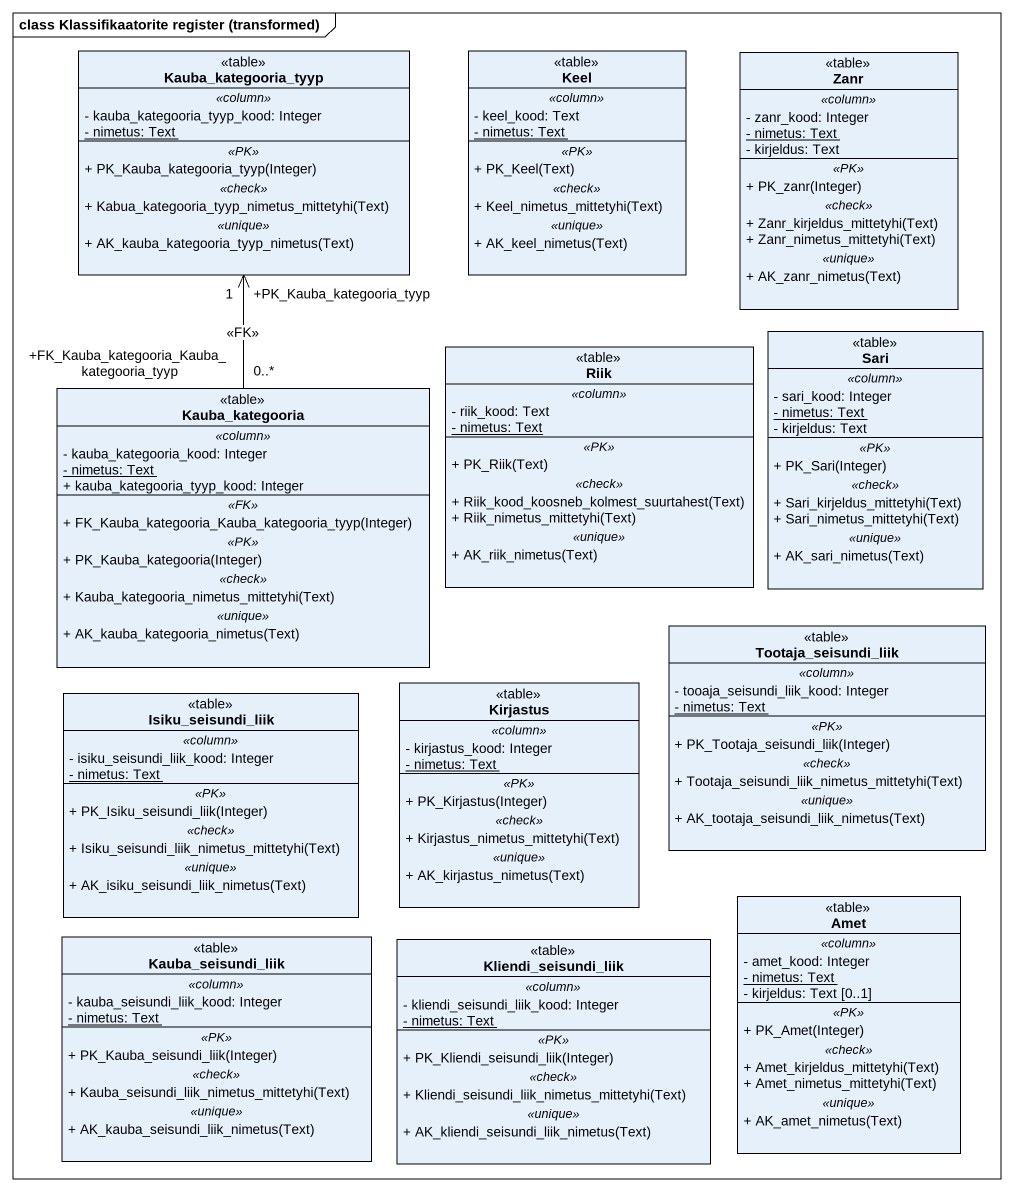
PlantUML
@startuml
mainframe class Klassifikaatorite register (transformed)
hide circle
hide empty members
skinparam classAttributeIconSize 0
class Kauba_kategooria_tyyp <<table>> {
  .. <<column>> ..
  - kauba_kategooria_tyyp_kood: Integer
  {static} - nimetus: Text
  .. <<PK>> ..
  + PK_Kauba_kategooria_tyyp(Integer)
  .. <<check>> ..
  + Kabua_kategooria_tyyp_nimetus_mittetyhi(Text)
  .. <<unique>> ..
  + AK_kauba_kategooria_tyyp_nimetus(Text)
}
class Keel <<table>> {
  .. <<column>> ..
  - keel_kood: Text
  {static} - nimetus: Text
  .. <<PK>> ..
  + PK_Keel(Text)
  .. <<check>> ..
  + Keel_nimetus_mittetyhi(Text)
  .. <<unique>> ..
  + AK_keel_nimetus(Text)
}
class Zanr <<table>> {
  .. <<column>> ..
  - zanr_kood: Integer
  {static} - nimetus: Text
  - kirjeldus: Text
  .. <<PK>> ..
  + PK_zanr(Integer)
  .. <<check>> ..
  + Zanr_kirjeldus_mittetyhi(Text)
  + Zanr_nimetus_mittetyhi(Text)
  .. <<unique>> ..
  + AK_zanr_nimetus(Text)
}
class Sari <<table>> {
  .. <<column>> ..
  - sari_kood: Integer
  {static} - nimetus: Text
  - kirjeldus: Text
  .. <<PK>> ..
  + PK_Sari(Integer)
  .. <<check>> ..
  + Sari_kirjeldus_mittetyhi(Text)
  + Sari_nimetus_mittetyhi(Text)
  .. <<unique>> ..
  + AK_sari_nimetus(Text)
}
class Kauba_kategooria <<table>> {
  .. <<column>> ..
  - kauba_kategooria_kood: Integer
  {static} - nimetus: Text
  + kauba_kategooria_tyyp_kood: Integer
  .. <<FK>> ..
  + FK_Kauba_kategooria_Kauba_kategooria_tyyp(Integer)
  .. <<PK>> ..
  + PK_Kauba_kategooria(Integer)
  .. <<check>> ..
  + Kauba_kategooria_nimetus_mittetyhi(Text)
  .. <<unique>> ..
  + AK_kauba_kategooria_nimetus(Text)
}
class Riik <<table>> {
  .. <<column>> ..
  - riik_kood: Text
  {static} - nimetus: Text
  .. <<PK>> ..
  + PK_Riik(Text)
  .. <<check>> ..
  + Riik_kood_koosneb_kolmest_suurtahest(Text)
  + Riik_nimetus_mittetyhi(Text)
  .. <<unique>> ..
  + AK_riik_nimetus(Text)
}
class Tootaja_seisundi_liik <<table>> {
  .. <<column>> ..
  - tooaja_seisundi_liik_kood: Integer
  {static} - nimetus: Text
  .. <<PK>> ..
  + PK_Tootaja_seisundi_liik(Integer)
  .. <<check>> ..
  + Tootaja_seisundi_liik_nimetus_mittetyhi(Text)
  .. <<unique>> ..
  + AK_tootaja_seisundi_liik_nimetus(Text)
}
class Kirjastus <<table>> {
  .. <<column>> ..
  - kirjastus_kood: Integer
  {static} - nimetus: Text
  .. <<PK>> ..
  + PK_Kirjastus(Integer)
  .. <<check>> ..
  + Kirjastus_nimetus_mittetyhi(Text)
  .. <<unique>> ..
  + AK_kirjastus_nimetus(Text)
}
class Isiku_seisundi_liik <<table>> {
  .. <<column>> ..
  - isiku_seisundi_liik_kood: Integer
  {static} - nimetus: Text
  .. <<PK>> ..
  + PK_Isiku_seisundi_liik(Integer)
  .. <<check>> ..
  + Isiku_seisundi_liik_nimetus_mittetyhi(Text)
  .. <<unique>> ..
  + AK_isiku_seisundi_liik_nimetus(Text)
}
class Amet <<table>> {
  .. <<column>> ..
  - amet_kood: Integer
  {static} - nimetus: Text
  - kirjeldus: Text [0..1]
  .. <<PK>> ..
  + PK_Amet(Integer)
  .. <<check>> ..
  + Amet_kirjeldus_mittetyhi(Text)
  + Amet_nimetus_mittetyhi(Text)
  .. <<unique>> ..
  + AK_amet_nimetus(Text)
}
class Kauba_seisundi_liik <<table>> {
  .. <<column>> ..
  - kauba_seisundi_liik_kood: Integer
  {static} - nimetus: Text
  .. <<PK>> ..
  + PK_Kauba_seisundi_liik(Integer)
  .. <<check>> ..
  + Kauba_seisundi_liik_nimetus_mittetyhi(Text)
  .. <<unique>> ..
  + AK_kauba_seisundi_liik_nimetus(Text)
}
class Kliendi_seisundi_liik <<table>> {
  .. <<column>> ..
  - kliendi_seisundi_liik_kood: Integer
  {static} - nimetus: Text
  .. <<PK>> ..
  + PK_Kliendi_seisundi_liik(Integer)
  .. <<check>> ..
  + Kliendi_seisundi_liik_nimetus_mittetyhi(Text)
  .. <<unique>> ..
  + AK_kliendi_seisundi_liik_nimetus(Text)
}
Kauba_kategooria "+FK_Kauba_kategooria_Kauba_kategooria_tyyp\n0..*" -up-> "+PK_Kauba_kategooria_tyyp\n1" Kauba_kategooria_tyyp : <<FK>>
@enduml
